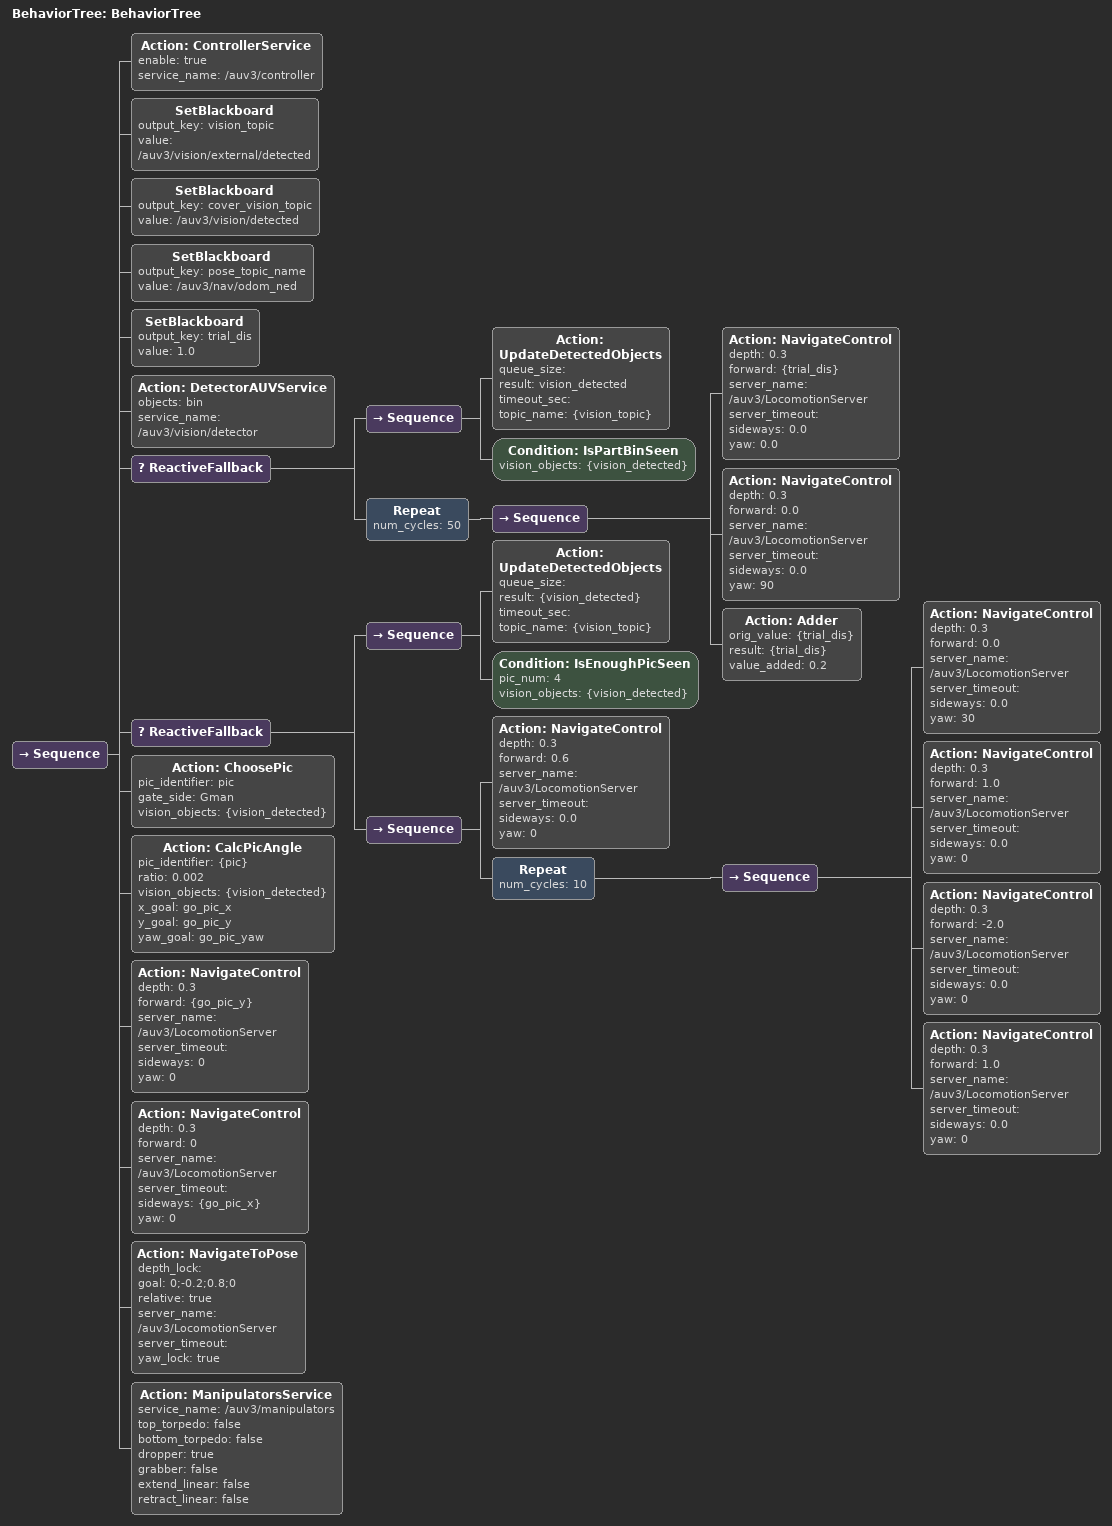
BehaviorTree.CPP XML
<?xml version="1.0"?>
<root main_tree_to_execute="BehaviorTree">
    <!-- Left here cuz the parameters tuned, mission no longer in use-->
    <BehaviorTree ID="BehaviorTree">
        <Sequence>
            <Action ID="ControllerService" enable="true" service_name="/auv3/controller"/>
            <SetBlackboard output_key="vision_topic" value="/auv3/vision/external/detected"/>
            <SetBlackboard output_key="cover_vision_topic" value="/auv3/vision/detected"/>
            <SetBlackboard output_key="pose_topic_name" value="/auv3/nav/odom_ned"/>
            <SetBlackboard output_key="trial_dis" value="1.0"/>
            <Action ID="DetectorAUVService" objects="bin" service_name="/auv3/vision/detector"/>

            <ReactiveFallback>
                <Sequence>
                    <Action ID="UpdateDetectedObjects" queue_size="" result="vision_detected" timeout_sec="" topic_name="{vision_topic}"/>
                    <Condition ID="IsPartBinSeen" vision_objects="{vision_detected}"/>
                </Sequence>
                <Repeat num_cycles="50">
                    <Sequence>
                        <Action ID="NavigateControl" depth="0.3" forward="{trial_dis}" server_name="/auv3/LocomotionServer" server_timeout="" sideways="0.0" yaw="0.0"/>
                        <Action ID="NavigateControl" depth="0.3" forward="0.0" server_name="/auv3/LocomotionServer" server_timeout="" sideways="0.0" yaw="90"/>
                        <Action ID="Adder" orig_value="{trial_dis}" result="{trial_dis}" value_added="0.2"/>
                    </Sequence>
                </Repeat>
            </ReactiveFallback>

            <ReactiveFallback>
                <Sequence>
                    <Action ID="UpdateDetectedObjects" queue_size="" result="{vision_detected}" timeout_sec="" topic_name="{vision_topic}"/>
                    <Condition ID="IsEnoughPicSeen" pic_num="4" vision_objects="{vision_detected}"/>
                </Sequence>
                <Sequence>

                    <!-- Move forward, backwards and spin until see 4 pics -->
                    <Action ID="NavigateControl" depth="0.3" forward="0.6" server_name="/auv3/LocomotionServer" server_timeout="" sideways="0.0" yaw="0"/>
                    <Repeat num_cycles="10">
                        <Sequence>
                            <Action ID="NavigateControl" depth="0.3" forward="0.0" server_name="/auv3/LocomotionServer" server_timeout="" sideways="0.0" yaw="30"/>
                            <Action ID="NavigateControl" depth="0.3" forward="1.0" server_name="/auv3/LocomotionServer" server_timeout="" sideways="0.0" yaw="0"/>
                            <Action ID="NavigateControl" depth="0.3" forward="-2.0" server_name="/auv3/LocomotionServer" server_timeout="" sideways="0.0" yaw="0"/>
                            <Action ID="NavigateControl" depth="0.3" forward="1.0" server_name="/auv3/LocomotionServer" server_timeout="" sideways="0.0" yaw="0"/>
                        </Sequence>
                    </Repeat>

                    <!-- Move squarely until see 4 pics -->

                </Sequence>
            </ReactiveFallback>
            <Action ID="ChoosePic" pic_identifier="pic" gate_side="Gman" vision_objects="{vision_detected}"/>

            <Action ID="CalcPicAngle" pic_identifier="{pic}" ratio="0.002" vision_objects="{vision_detected}" x_goal="go_pic_x" y_goal="go_pic_y" yaw_goal="go_pic_yaw"/>
            <Action ID="NavigateControl" depth="0.3" forward="{go_pic_y}" server_name="/auv3/LocomotionServer" server_timeout="" sideways="0" yaw="0"/>
            <Action ID="NavigateControl" depth="0.3" forward="0" server_name="/auv3/LocomotionServer" server_timeout="" sideways="{go_pic_x}" yaw="0"/>
            <Action ID="NavigateToPose" depth_lock="" goal="0;-0.2;0.8;0" relative="true" server_name="/auv3/LocomotionServer" server_timeout="" yaw_lock="true"/>
            <Action ID="ManipulatorsService" service_name="/auv3/manipulators" top_torpedo="false" bottom_torpedo="false" dropper="true" grabber="false" extend_linear="false" retract_linear="false"/>
        </Sequence>
    </BehaviorTree>
</root>
